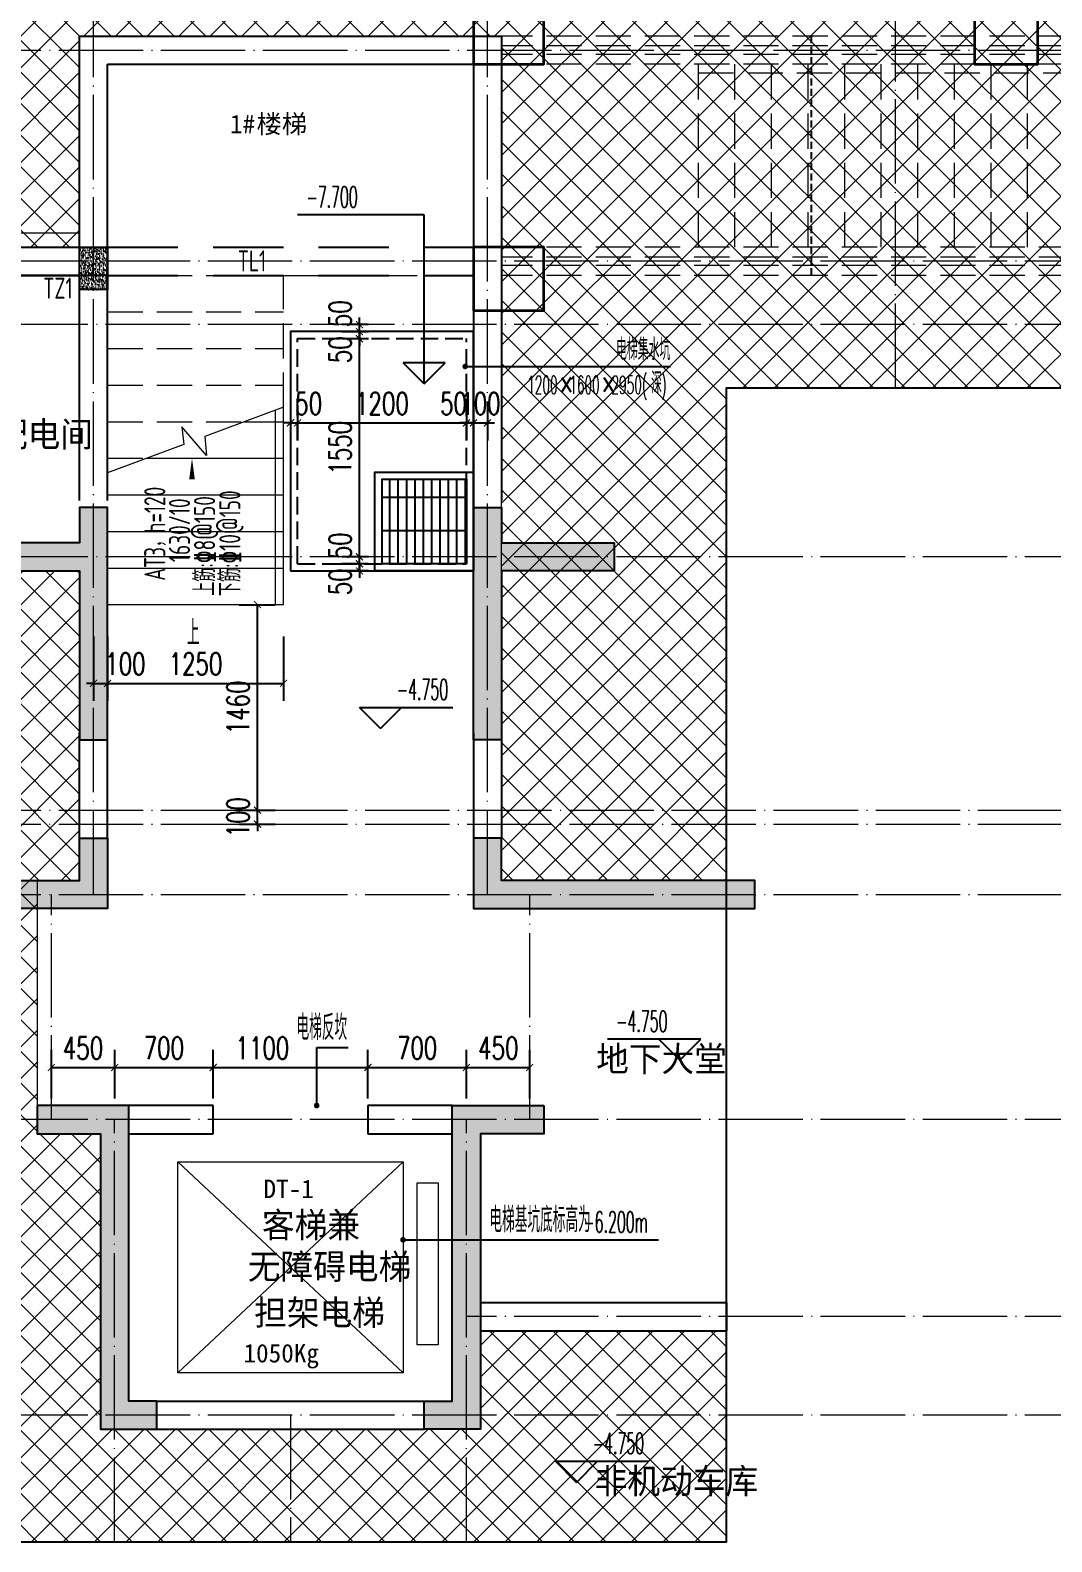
# Model space of a CAD drawing. Extents: x -668857 to 185752, y -270966 to 286822.
# Drawn here: x 19186 to 26447, y 210006 to 220748 of the extents above; entities that cross this region are included whole.
import ezdxf
from ezdxf.enums import TextEntityAlignment as Align

# ---------------------------------------------------------------- set-up
doc = ezdxf.new("R2010")
doc.units = 0
doc.header["$LTSCALE"] = 1000
for name, pattern in [('#P_--_20B1_001_t3$0$DASH', [0.35, 0.25, -0.1]), ('DASHED', [0.75, 0.5, -0.25]), ('DOTE', [2.42, 2, -0.2, 0.02, -0.2]), ('HIDDEN', [0.375, 0.25, -0.125])]:
    doc.linetypes.add(name, pattern=pattern)
doc.layers.get('0').update_dxf_attribs({"linetype": 'CONTINUOUS'})
doc.layers.get('DEFPOINTS').update_dxf_attribs({"linetype": 'CONTINUOUS'})
for name, color, linetype, lineweight in [('3.5方案汇报，与郭总、侯月琴确定户型_t8$0$STAIR', 2, 'CONTINUOUS', 18), ('DOTE', 19, 'DOTE', 9), ('STAIR', 2, 'CONTINUOUS', 18), ('填充', 251, 'CONTINUOUS', 5)]:
    doc.layers.add(name, color=color, linetype=linetype, lineweight=lineweight)
for name, color, linetype in [('DIM_ELEV', 3, 'CONTINUOUS'), ('DIM_LEAD', 3, 'CONTINUOUS'), ('DIM_SYMB', 3, 'CONTINUOUS'), ('G', 1, 'CONTINUOUS'), ('HS-A-墙-砼', 41, 'CONTINUOUS'), ('PUB_DIM', 3, 'CONTINUOUS'), ('PUB_TEXT', 2, 'CONTINUOUS'), ('S-Q墙实线', 6, 'CONTINUOUS'), ('S-Z柱实线', 6, 'CONTINUOUS'), ('S-梁', 4, 'DASHED'), ('TEXT', 2, 'CONTINUOUS'), ('WALL', 5, 'CONTINUOUS'), ('人防集水坑', 11, 'CONTINUOUS'), ('审核', 1, 'CONTINUOUS'), ('尺寸标注', 86, 'CONTINUOUS'), ('底图$0$PUB_HATCH', 252, 'CONTINUOUS'), ('排水', 155, 'CONTINUOUS')]:
    doc.layers.add(name, color=color, linetype=linetype)
doc.styles.add('_TCH_DIM', font='SIMPLEX.shx', dxfattribs={"width": 0.7, "bigfont": 'GBCBIG.shx'})
doc.styles.add('_TCH_DIM_T3', font='SIMPLEX', dxfattribs={"width": 0.705882, "bigfont": 'GBCBIG'})
doc.styles.add('TSSD_REIN', font='tssdeng.shx', dxfattribs={"width": 0.7, "height": 300, "bigfont": 'tssdchn.shx'})
doc.styles.add('黑体', font='simhei.ttf')
doc.dimstyles.new('_TCH_ARCH&&50', dxfattribs={"dimtxt": 157.5, "dimasz": 50, "dimexe": 125, "dimexo": 150, "dimgap": 58.75, "dimtad": 1, "dimdec": 0, "dimzin": 0, "dimdsep": 46, "dimtxsty": '_TCH_DIM_T3', "dimblk": 'ARCHTICK', "dimcen": 0.09, "dimclrt": 7, "dimazin": 0, "dimtfac": 1, "dimtdec": 0, "dimtix": 1, "dimtmove": 2, "dimatfit": 3, "dimldrblk": 'ARCHTICK', "dimfxl": 1, "dimtolj": 1, "dimtzin": 0, "dimarcsym": 0})

# ---------------------------------------------------------------- blocks, each defined once
blk = doc.blocks.new('FSFSFASFSFESFSEF')
at = {"layer": '人防集水坑', "ltscale": 0.8}
h = blk.add_hatch(dxfattribs=at)
h.set_pattern_fill('GRATE', color=256, scale=75, style=0)
h.set_pattern_definition([(270, (-806039.36, 23438904.08), (59.53125, -2e-14), []), (360, (-806039.36, 23438904.08), (9e-14, 238.125), [])])
h.paths.add_polyline_path([(286467, 761316), (287067, 761316), (287067, 760716), (286467, 760716)])
at = {"layer": '人防集水坑', "color": 41, "linetype": '#P_--_20B1_001_t3$0$DASH', "ltscale": 0.5}
for p, q in [((285867, 762316), (287067, 762316)), ((285867, 760716), (285867, 762316)), ((287067, 760716), (287067, 762316)), ((285867, 760716), (286167, 760716)), ((286167, 760716), (287067, 760716))]:
    blk.add_line(p, q, dxfattribs=at)
at = {"layer": '人防集水坑'}
for points in [[(287117, 760666), (286417, 760666), (286417, 761366), (287117, 761366)], [(287067, 760716), (286467, 760716), (286467, 761316), (287067, 761316)]]:
    blk.add_lwpolyline(points, close=True, dxfattribs=at)
at = {"layer": '排水'}
blk.add_lwpolyline([(285817, 760666), (287117, 760666), (287117, 762366), (285817, 762366)], close=True, dxfattribs=at)
blk = doc.blocks.new('DFBFBFBGF')
at = {"layer": 'STAIR', "color": 246, "linetype": '#P_--_20B1_001_t3$0$DASH'}
for p, q in [((293136, 754230), (287317, 754230)), ((293136, 754030), (293136, 754230)), ((293136, 754160), (287317, 754160)), ((293136, 754100), (287317, 754100)), ((293136, 754030), (287317, 754030)), ((293136, 754030), (288716, 754030)), ((288716, 752730), (288716, 754030)), ((288976, 752730), (288976, 754030)), ((289236, 752730), (289236, 754030)), ((289496, 752730), (289496, 754030)), ((289756, 752730), (289756, 754030)), ((290016, 752730), (290016, 754030)), ((290276, 752730), (290276, 754030)), ((290536, 752730), (290536, 754030)), ((290796, 752730), (290796, 754030)), ((291056, 752730), (291056, 754030)), ((291316, 752730), (291316, 754030)), ((291576, 752730), (291576, 754030)), ((291836, 752730), (291836, 754030)), ((292096, 752730), (292096, 754030)), ((292356, 752730), (292356, 754030)), ((292616, 752730), (292616, 754030)), ((292876, 752730), (292876, 754030)), ((293136, 752730), (293136, 754030)), ((288716, 753970), (293136, 753970)), ((293136, 752730), (287317, 752730)), ((293136, 752730), (288716, 752730)), ((293136, 752530), (293136, 752730)), ((293136, 752660), (287317, 752660)), ((293136, 752600), (287317, 752600)), ((293136, 752530), (287317, 752530))]:
    blk.add_line(p, q, dxfattribs=at)
blk.add_lwpolyline([(293136, 754230), (294636, 754230), (294636, 752530), (293136, 752530)], close=True, dxfattribs=at)
at = {"layer": '审核', "color": 58, "linetype": 'HIDDEN', "ltscale": 0.2}
blk.add_line((289519, 752530), (289519, 754230), dxfattribs=at)
blk = doc.blocks.new('_ArchTick')
at = {"color": 0, "linetype": 'ByBlock', "const_width": 0.15}
blk.add_lwpolyline([(-0.5, -0.5), (0.5, 0.5)], dxfattribs=at)
blk = doc.blocks.new('*D1176')
at = {"layer": 'DEFPOINTS', "color": 0, "transparency": 16777216}
for p in [(20522, 215206), (20801, 215206), (20522, 215106)]:
    blk.add_point(p, dxfattribs=at)
at = {"layer": '尺寸标注', "color": 0, "lineweight": -2, "transparency": 16777216}
for p, q in [((20672, 215206), (20926, 215206)), ((20801, 215206), (20801, 215256)), ((20801, 215106), (20801, 215206)), ((20672, 215106), (20926, 215106)), ((20801, 215106), (20801, 215056))]:
    blk.add_line(p, q, dxfattribs=at)
at = {"layer": '尺寸标注', "color": 0, "lineweight": -2, "transparency": 16777216, "xscale": 50, "yscale": 50, "zscale": 50}
for p, rotation in [((20801, 215206), 269.9997333905758), ((20801, 215106), 89.99973339057578)]:
    blk.add_blockref('_ArchTick', p, dxfattribs=dict(at, rotation=rotation))
at = {"layer": '尺寸标注', "color": 7, "transparency": 16777216, "insert": (20663, 215156), "char_height": 157.5, "attachment_point": 5, "rotation": 89.9997, "style": '_TCH_DIM_T3'}
blk.add_mtext('\\A1;100', dxfattribs=at)
blk = doc.blocks.new('*D1177')
at = {"layer": 'DEFPOINTS', "color": 0, "transparency": 16777216}
for p in [(20522, 216666), (20801, 216666), (20522, 215206)]:
    blk.add_point(p, dxfattribs=at)
at = {"layer": '尺寸标注', "color": 0, "lineweight": -2, "transparency": 16777216}
for p, q in [((20672, 216666), (20926, 216666)), ((20801, 215206), (20801, 216666)), ((20672, 215206), (20926, 215206))]:
    blk.add_line(p, q, dxfattribs=at)
at = {"layer": '尺寸标注', "color": 0, "lineweight": -2, "transparency": 16777216, "xscale": 50, "yscale": 50, "zscale": 50}
for p, rotation in [((20801, 216666), 89.99973339057588), ((20801, 215206), 269.999733390576)]:
    blk.add_blockref('_ArchTick', p, dxfattribs=dict(at, rotation=rotation))
at = {"layer": '尺寸标注', "color": 7, "transparency": 16777216, "insert": (20663, 215936), "char_height": 157.5, "attachment_point": 5, "rotation": 89.9997, "style": '_TCH_DIM_T3'}
blk.add_mtext('\\A1;1460', dxfattribs=at)
blk = doc.blocks.new('*D1178')
at = {"layer": 'DEFPOINTS', "color": 0, "transparency": 16777216}
for p in [(19736, 216591), (20986, 216591), (20986, 216107)]:
    blk.add_point(p, dxfattribs=at)
at = {"layer": '尺寸标注', "color": 0, "lineweight": -2, "transparency": 16777216}
for p, q in [((19736, 216441), (19736, 215982)), ((20986, 216441), (20986, 215982)), ((19736, 216107), (20986, 216107))]:
    blk.add_line(p, q, dxfattribs=at)
at = {"layer": '尺寸标注', "color": 0, "lineweight": -2, "transparency": 16777216, "xscale": 50, "yscale": 50, "zscale": 50, "rotation": 180}
blk.add_blockref('_ArchTick', (19736, 216107), dxfattribs=at)
at = {"layer": '尺寸标注', "color": 0, "lineweight": -2, "transparency": 16777216, "xscale": 50, "yscale": 50, "zscale": 50}
blk.add_blockref('_ArchTick', (20986, 216107), dxfattribs=at)
at = {"layer": '尺寸标注', "color": 7, "transparency": 16777216, "insert": (20361, 216245), "char_height": 157.5, "attachment_point": 5, "style": '_TCH_DIM_T3'}
blk.add_mtext('\\A1;1250', dxfattribs=at)
blk = doc.blocks.new('*D1179')
at = {"layer": 'DEFPOINTS', "color": 0, "transparency": 16777216}
for p in [(19636, 216591), (19736, 216591), (19736, 216107)]:
    blk.add_point(p, dxfattribs=at)
at = {"layer": '尺寸标注', "color": 0, "lineweight": -2, "transparency": 16777216}
for p, q in [((19636, 216441), (19636, 215982)), ((19736, 216441), (19736, 215982)), ((19636, 216107), (19586, 216107)), ((19636, 216107), (19736, 216107)), ((19736, 216107), (19786, 216107))]:
    blk.add_line(p, q, dxfattribs=at)
at = {"layer": '尺寸标注', "color": 0, "lineweight": -2, "transparency": 16777216, "xscale": 50, "yscale": 50, "zscale": 50}
blk.add_blockref('_ArchTick', (19636, 216107), dxfattribs=at)
at = {"layer": '尺寸标注', "color": 0, "lineweight": -2, "transparency": 16777216, "xscale": 50, "yscale": 50, "zscale": 50, "rotation": 180}
blk.add_blockref('_ArchTick', (19736, 216107), dxfattribs=at)
at = {"layer": '尺寸标注', "color": 7, "transparency": 16777216, "insert": (19862, 216245), "char_height": 157.5, "attachment_point": 5, "style": '_TCH_DIM_T3'}
blk.add_mtext('\\A1;100', dxfattribs=at)
blk = doc.blocks.new('*D1180')
at = {"layer": 'DEFPOINTS', "color": 0, "transparency": 16777216}
for p in [(19786, 213377), (19336, 213006), (19786, 213006)]:
    blk.add_point(p, dxfattribs=at)
at = {"layer": 'PUB_DIM', "color": 0, "lineweight": -2, "transparency": 16777216}
for p, q in [((19336, 213156), (19336, 213502)), ((19786, 213156), (19786, 213502)), ((19336, 213377), (19786, 213377))]:
    blk.add_line(p, q, dxfattribs=at)
at = {"layer": 'PUB_DIM', "color": 0, "lineweight": -2, "transparency": 16777216, "xscale": 50, "yscale": 50, "zscale": 50, "rotation": 180}
blk.add_blockref('_ArchTick', (19336, 213377), dxfattribs=at)
at = {"layer": 'PUB_DIM', "color": 0, "lineweight": -2, "transparency": 16777216, "xscale": 50, "yscale": 50, "zscale": 50}
blk.add_blockref('_ArchTick', (19786, 213377), dxfattribs=at)
at = {"layer": 'PUB_DIM', "color": 7, "transparency": 16777216, "insert": (19561, 213515), "char_height": 157.5, "attachment_point": 5, "style": '_TCH_DIM_T3'}
blk.add_mtext('\\A1;450', dxfattribs=at)
blk = doc.blocks.new('*D1181')
at = {"layer": 'DEFPOINTS', "color": 0, "transparency": 16777216}
for p in [(20486, 213377), (19786, 213006), (20486, 213006)]:
    blk.add_point(p, dxfattribs=at)
at = {"layer": 'PUB_DIM', "color": 0, "lineweight": -2, "transparency": 16777216}
for p, q in [((19786, 213156), (19786, 213502)), ((20486, 213156), (20486, 213502)), ((19786, 213377), (20486, 213377))]:
    blk.add_line(p, q, dxfattribs=at)
at = {"layer": 'PUB_DIM', "color": 0, "lineweight": -2, "transparency": 16777216, "xscale": 50, "yscale": 50, "zscale": 50, "rotation": 180}
blk.add_blockref('_ArchTick', (19786, 213377), dxfattribs=at)
at = {"layer": 'PUB_DIM', "color": 0, "lineweight": -2, "transparency": 16777216, "xscale": 50, "yscale": 50, "zscale": 50}
blk.add_blockref('_ArchTick', (20486, 213377), dxfattribs=at)
at = {"layer": 'PUB_DIM', "color": 7, "transparency": 16777216, "insert": (20136, 213515), "char_height": 157.5, "attachment_point": 5, "style": '_TCH_DIM_T3'}
blk.add_mtext('\\A1;700', dxfattribs=at)
blk = doc.blocks.new('*D1182')
at = {"layer": 'DEFPOINTS', "color": 0, "transparency": 16777216}
for p in [(21586, 213377), (20486, 213006), (21586, 213006)]:
    blk.add_point(p, dxfattribs=at)
at = {"layer": 'PUB_DIM', "color": 0, "lineweight": -2, "transparency": 16777216}
for p, q in [((20486, 213156), (20486, 213502)), ((21586, 213156), (21586, 213502)), ((20486, 213377), (21586, 213377))]:
    blk.add_line(p, q, dxfattribs=at)
at = {"layer": 'PUB_DIM', "color": 0, "lineweight": -2, "transparency": 16777216, "xscale": 50, "yscale": 50, "zscale": 50, "rotation": 180}
blk.add_blockref('_ArchTick', (20486, 213377), dxfattribs=at)
at = {"layer": 'PUB_DIM', "color": 0, "lineweight": -2, "transparency": 16777216, "xscale": 50, "yscale": 50, "zscale": 50}
blk.add_blockref('_ArchTick', (21586, 213377), dxfattribs=at)
at = {"layer": 'PUB_DIM', "color": 7, "transparency": 16777216, "insert": (20836, 213515), "char_height": 157.5, "attachment_point": 5, "style": '_TCH_DIM_T3'}
blk.add_mtext('\\A1;1100', dxfattribs=at)
blk = doc.blocks.new('*D1183')
at = {"layer": 'DEFPOINTS', "color": 0, "transparency": 16777216}
for p in [(22286, 213377), (21586, 213006), (22286, 213006)]:
    blk.add_point(p, dxfattribs=at)
at = {"layer": 'PUB_DIM', "color": 0, "lineweight": -2, "transparency": 16777216}
for p, q in [((21586, 213156), (21586, 213502)), ((22286, 213156), (22286, 213502)), ((21586, 213377), (22286, 213377))]:
    blk.add_line(p, q, dxfattribs=at)
at = {"layer": 'PUB_DIM', "color": 0, "lineweight": -2, "transparency": 16777216, "xscale": 50, "yscale": 50, "zscale": 50, "rotation": 180}
blk.add_blockref('_ArchTick', (21586, 213377), dxfattribs=at)
at = {"layer": 'PUB_DIM', "color": 0, "lineweight": -2, "transparency": 16777216, "xscale": 50, "yscale": 50, "zscale": 50}
blk.add_blockref('_ArchTick', (22286, 213377), dxfattribs=at)
at = {"layer": 'PUB_DIM', "color": 7, "transparency": 16777216, "insert": (21936, 213515), "char_height": 157.5, "attachment_point": 5, "style": '_TCH_DIM_T3'}
blk.add_mtext('\\A1;700', dxfattribs=at)
blk = doc.blocks.new('*D1184')
at = {"layer": 'DEFPOINTS', "color": 0, "transparency": 16777216}
for p in [(22736, 213377), (22286, 213006), (22736, 213006)]:
    blk.add_point(p, dxfattribs=at)
at = {"layer": 'PUB_DIM', "color": 0, "lineweight": -2, "transparency": 16777216}
for p, q in [((22286, 213156), (22286, 213502)), ((22736, 213156), (22736, 213502)), ((22286, 213377), (22736, 213377))]:
    blk.add_line(p, q, dxfattribs=at)
at = {"layer": 'PUB_DIM', "color": 0, "lineweight": -2, "transparency": 16777216, "xscale": 50, "yscale": 50, "zscale": 50, "rotation": 180}
blk.add_blockref('_ArchTick', (22286, 213377), dxfattribs=at)
at = {"layer": 'PUB_DIM', "color": 0, "lineweight": -2, "transparency": 16777216, "xscale": 50, "yscale": 50, "zscale": 50}
blk.add_blockref('_ArchTick', (22736, 213377), dxfattribs=at)
at = {"layer": 'PUB_DIM', "color": 7, "transparency": 16777216, "insert": (22513, 213515), "char_height": 157.5, "attachment_point": 5, "style": '_TCH_DIM_T3'}
blk.add_mtext('\\A1;450', dxfattribs=at)
blk = doc.blocks.new('*D1185')
at = {"layer": 'DEFPOINTS', "color": 0, "transparency": 16777216}
for p in [(21036, 218232), (21086, 218232), (21086, 217958)]:
    blk.add_point(p, dxfattribs=at)
at = {"layer": 'PUB_DIM', "color": 0, "lineweight": -2, "transparency": 16777216}
for p, q in [((21036, 218082), (21036, 217833)), ((21086, 218082), (21086, 217833)), ((21036, 217958), (20986, 217958)), ((21036, 217958), (21086, 217958)), ((21086, 217958), (21136, 217958))]:
    blk.add_line(p, q, dxfattribs=at)
at = {"layer": 'PUB_DIM', "color": 0, "lineweight": -2, "transparency": 16777216, "xscale": 50, "yscale": 50, "zscale": 50}
blk.add_blockref('_ArchTick', (21036, 217958), dxfattribs=at)
at = {"layer": 'PUB_DIM', "color": 0, "lineweight": -2, "transparency": 16777216, "xscale": 50, "yscale": 50, "zscale": 50, "rotation": 180}
blk.add_blockref('_ArchTick', (21086, 217958), dxfattribs=at)
at = {"layer": 'PUB_DIM', "color": 7, "transparency": 16777216, "insert": (21165, 218095), "char_height": 157.5, "attachment_point": 5, "style": '_TCH_DIM_T3'}
blk.add_mtext('\\A1;50', dxfattribs=at)
blk = doc.blocks.new('*D1186')
at = {"layer": 'DEFPOINTS', "color": 0, "transparency": 16777216}
for p in [(21086, 218232), (22286, 218232), (22286, 217958)]:
    blk.add_point(p, dxfattribs=at)
at = {"layer": 'PUB_DIM', "color": 0, "lineweight": -2, "transparency": 16777216}
for p, q in [((21086, 218082), (21086, 217833)), ((22286, 218082), (22286, 217833)), ((21086, 217958), (22286, 217958))]:
    blk.add_line(p, q, dxfattribs=at)
at = {"layer": 'PUB_DIM', "color": 0, "lineweight": -2, "transparency": 16777216, "xscale": 50, "yscale": 50, "zscale": 50, "rotation": 180}
blk.add_blockref('_ArchTick', (21086, 217958), dxfattribs=at)
at = {"layer": 'PUB_DIM', "color": 0, "lineweight": -2, "transparency": 16777216, "xscale": 50, "yscale": 50, "zscale": 50}
blk.add_blockref('_ArchTick', (22286, 217958), dxfattribs=at)
at = {"layer": 'PUB_DIM', "color": 7, "transparency": 16777216, "insert": (21686, 218095), "char_height": 157.5, "attachment_point": 5, "style": '_TCH_DIM_T3'}
blk.add_mtext('\\A1;1200', dxfattribs=at)
blk = doc.blocks.new('*D1187')
at = {"layer": 'DEFPOINTS', "color": 0, "transparency": 16777216}
for p in [(22286, 218232), (22336, 218232), (22336, 217958)]:
    blk.add_point(p, dxfattribs=at)
at = {"layer": 'PUB_DIM', "color": 0, "lineweight": -2, "transparency": 16777216}
for p, q in [((22286, 218082), (22286, 217833)), ((22336, 218082), (22336, 217833)), ((22286, 217958), (22236, 217958)), ((22286, 217958), (22336, 217958)), ((22336, 217958), (22386, 217958))]:
    blk.add_line(p, q, dxfattribs=at)
at = {"layer": 'PUB_DIM', "color": 0, "lineweight": -2, "transparency": 16777216, "xscale": 50, "yscale": 50, "zscale": 50}
blk.add_blockref('_ArchTick', (22286, 217958), dxfattribs=at)
at = {"layer": 'PUB_DIM', "color": 0, "lineweight": -2, "transparency": 16777216, "xscale": 50, "yscale": 50, "zscale": 50, "rotation": 180}
blk.add_blockref('_ArchTick', (22336, 217958), dxfattribs=at)
at = {"layer": 'PUB_DIM', "color": 7, "transparency": 16777216, "insert": (22194, 218095), "char_height": 157.5, "attachment_point": 5, "style": '_TCH_DIM_T3'}
blk.add_mtext('\\A1;50', dxfattribs=at)
blk = doc.blocks.new('*D1188')
at = {"layer": 'DEFPOINTS', "color": 0, "transparency": 16777216}
for p in [(22336, 218232), (22436, 218232), (22436, 217958)]:
    blk.add_point(p, dxfattribs=at)
at = {"layer": 'PUB_DIM', "color": 0, "lineweight": -2, "transparency": 16777216}
for p, q in [((22336, 218082), (22336, 217833)), ((22436, 218082), (22436, 217833)), ((22336, 217958), (22286, 217958)), ((22336, 217958), (22436, 217958)), ((22436, 217958), (22486, 217958))]:
    blk.add_line(p, q, dxfattribs=at)
at = {"layer": 'PUB_DIM', "color": 0, "lineweight": -2, "transparency": 16777216, "xscale": 50, "yscale": 50, "zscale": 50}
blk.add_blockref('_ArchTick', (22336, 217958), dxfattribs=at)
at = {"layer": 'PUB_DIM', "color": 0, "lineweight": -2, "transparency": 16777216, "xscale": 50, "yscale": 50, "zscale": 50, "rotation": 180}
blk.add_blockref('_ArchTick', (22436, 217958), dxfattribs=at)
at = {"layer": 'PUB_DIM', "color": 7, "transparency": 16777216, "insert": (22386, 218095), "char_height": 157.5, "attachment_point": 5, "style": '_TCH_DIM_T3'}
blk.add_mtext('\\A1;100', dxfattribs=at)
blk = doc.blocks.new('*D1189')
at = {"layer": 'DEFPOINTS', "color": 0, "transparency": 16777216}
for p in [(21526, 218656), (21740, 218656), (21740, 218606)]:
    blk.add_point(p, dxfattribs=at)
at = {"layer": 'PUB_DIM', "color": 0, "lineweight": -2, "transparency": 16777216}
for p, q in [((21590, 218656), (21401, 218656)), ((21590, 218606), (21401, 218606)), ((21526, 218656), (21526, 218706)), ((21526, 218606), (21526, 218656)), ((21526, 218606), (21526, 218556))]:
    blk.add_line(p, q, dxfattribs=at)
at = {"layer": 'PUB_DIM', "color": 0, "lineweight": -2, "transparency": 16777216, "xscale": 50, "yscale": 50, "zscale": 50}
for p, rotation in [((21526, 218656), 270), ((21526, 218606), 90)]:
    blk.add_blockref('_ArchTick', p, dxfattribs=dict(at, rotation=rotation))
at = {"layer": 'PUB_DIM', "color": 7, "transparency": 16777216, "insert": (21389, 218734), "char_height": 157.5, "attachment_point": 5, "rotation": 90, "style": '_TCH_DIM_T3'}
blk.add_mtext('\\A1;50', dxfattribs=at)
blk = doc.blocks.new('*D1190')
at = {"layer": 'DEFPOINTS', "color": 0, "transparency": 16777216}
for p in [(21526, 218606), (21740, 218606), (21740, 218556)]:
    blk.add_point(p, dxfattribs=at)
at = {"layer": 'PUB_DIM', "color": 0, "lineweight": -2, "transparency": 16777216}
for p, q in [((21590, 218606), (21401, 218606)), ((21526, 218606), (21526, 218656)), ((21526, 218556), (21526, 218606)), ((21590, 218556), (21401, 218556)), ((21526, 218556), (21526, 218506))]:
    blk.add_line(p, q, dxfattribs=at)
at = {"layer": 'PUB_DIM', "color": 0, "lineweight": -2, "transparency": 16777216, "xscale": 50, "yscale": 50, "zscale": 50}
for p, rotation in [((21526, 218606), 270), ((21526, 218556), 90)]:
    blk.add_blockref('_ArchTick', p, dxfattribs=dict(at, rotation=rotation))
at = {"layer": 'PUB_DIM', "color": 7, "transparency": 16777216, "insert": (21389, 218478), "char_height": 157.5, "attachment_point": 5, "rotation": 90, "style": '_TCH_DIM_T3'}
blk.add_mtext('\\A1;50', dxfattribs=at)
blk = doc.blocks.new('*D1191')
at = {"layer": 'DEFPOINTS', "color": 0, "transparency": 16777216}
for p in [(21526, 218556), (21740, 218556), (21740, 217006)]:
    blk.add_point(p, dxfattribs=at)
at = {"layer": 'PUB_DIM', "color": 0, "lineweight": -2, "transparency": 16777216}
for p, q in [((21590, 218556), (21401, 218556)), ((21526, 217006), (21526, 218556)), ((21590, 217006), (21401, 217006))]:
    blk.add_line(p, q, dxfattribs=at)
at = {"layer": 'PUB_DIM', "color": 0, "lineweight": -2, "transparency": 16777216, "xscale": 50, "yscale": 50, "zscale": 50}
for p, rotation in [((21526, 218556), 90), ((21526, 217006), 270)]:
    blk.add_blockref('_ArchTick', p, dxfattribs=dict(at, rotation=rotation))
at = {"layer": 'PUB_DIM', "color": 7, "transparency": 16777216, "insert": (21389, 217781), "char_height": 157.5, "attachment_point": 5, "rotation": 90, "style": '_TCH_DIM_T3'}
blk.add_mtext('\\A1;1550', dxfattribs=at)
blk = doc.blocks.new('*D1192')
at = {"layer": 'DEFPOINTS', "color": 0, "transparency": 16777216}
for p in [(21526, 217006), (21740, 217006), (21740, 216956)]:
    blk.add_point(p, dxfattribs=at)
at = {"layer": 'PUB_DIM', "color": 0, "lineweight": -2, "transparency": 16777216}
for p, q in [((21590, 217006), (21401, 217006)), ((21526, 217006), (21526, 217056)), ((21526, 216956), (21526, 217006)), ((21590, 216956), (21401, 216956)), ((21526, 216956), (21526, 216906))]:
    blk.add_line(p, q, dxfattribs=at)
at = {"layer": 'PUB_DIM', "color": 0, "lineweight": -2, "transparency": 16777216, "xscale": 50, "yscale": 50, "zscale": 50}
for p, rotation in [((21526, 217006), 270), ((21526, 216956), 90)]:
    blk.add_blockref('_ArchTick', p, dxfattribs=dict(at, rotation=rotation))
at = {"layer": 'PUB_DIM', "color": 7, "transparency": 16777216, "insert": (21389, 217084), "char_height": 157.5, "attachment_point": 5, "rotation": 90, "style": '_TCH_DIM_T3'}
blk.add_mtext('\\A1;50', dxfattribs=at)
blk = doc.blocks.new('*D1193')
at = {"layer": 'DEFPOINTS', "color": 0, "transparency": 16777216}
for p in [(21526, 216956), (21740, 216956), (21740, 216906)]:
    blk.add_point(p, dxfattribs=at)
at = {"layer": 'PUB_DIM', "color": 0, "lineweight": -2, "transparency": 16777216}
for p, q in [((21526, 216956), (21526, 217006)), ((21590, 216956), (21401, 216956)), ((21590, 216906), (21401, 216906)), ((21526, 216906), (21526, 216956)), ((21526, 216906), (21526, 216856))]:
    blk.add_line(p, q, dxfattribs=at)
at = {"layer": 'PUB_DIM', "color": 0, "lineweight": -2, "transparency": 16777216, "xscale": 50, "yscale": 50, "zscale": 50}
for p, rotation in [((21526, 216956), 270), ((21526, 216906), 90)]:
    blk.add_blockref('_ArchTick', p, dxfattribs=dict(at, rotation=rotation))
at = {"layer": 'PUB_DIM', "color": 7, "transparency": 16777216, "insert": (21389, 216829), "char_height": 157.5, "attachment_point": 5, "rotation": 90, "style": '_TCH_DIM_T3'}
blk.add_mtext('\\A1;50', dxfattribs=at)

msp = doc.modelspace()

# ---------------------------------------------------------------- hatches: boundary and pattern name
at = {"layer": 'G'}
h = msp.add_hatch(dxfattribs=at)
h.set_pattern_fill('AR-CONC', color=256, scale=5, angle=-360, style=0)
h.set_pattern_definition([(230, (7466032.98, 652863.754), (-35.86300913, 3.13760675), [3.75, -41.25]), (175, (7466032.98, 652863.754), (6.93756668, -37.60960669), [3, -33]), (280.4514, (7466029.993, 652864.015), (-28.92546909, -34.4719771), [3.1870095, -35.0571056]), (226.1842, (7466032.98, 652853.754), (-53.36205243, 8.27595072), [5.625, -61.875]), (276.6356, (7466028.534, 652854.444), (-46.73313528, -48.70589355), [4.7805144, -52.58565]), (171.1842, (7466032.98, 652853.754), (-46.73309726, -48.70593005), [4.5, -49.5]), (201, (7466027.98, 652856.254), (-29.84535261, 20.13094453), [3.75, -41.25]), (146, (7466027.98, 652856.254), (-12.1657666, -36.25750225), [3, -33]), (251.4514, (7466025.494, 652857.93), (-42.01113143, -16.12652484), [3.1870095, -35.0571056]), (217.5, (7466032.981, 652863.754), (-0.607992766, -16.644692692), [0, -32.6, 0, -33.5, 0, -33.125]), (187.5, (7466032.981, 652863.754), (-13.15347687, -19.720585594), [0, -19.1, 0, -31.85, 0, -12.625]), (147.5, (7466044.131, 652863.754), (-26.691121809, 1.127743587), [0, -12.5, 0, -39, 0, -51.75]), (137.5, (7466049.13, 652863.754), (-29.15930847, -5.00524912), [0, -16.25, 0, -25.9, 0, -36.75])])
h.paths.add_polyline_path([(19735.79, 218906.34), (19535.79, 218906.34), (19535.79, 219206.34), (19735.79, 219206.34)])
at = {"layer": '填充'}
h = msp.add_hatch(dxfattribs=at)
h.set_pattern_fill('ANSI37', color=196, scale=100, style=0)
h.set_pattern_definition([(45, (-76536.83, 109335.62), (-112.2532, 112.2532), []), (135, (-76536.83, 109335.62), (-112.2532, -112.2532), [])])
h.paths.add_polyline_path([(19535.79, 216906.34), (17935.98, 216906.34), (17935.98, 210006.35), (24135.98, 210006.35), (24135.98, 211506.35), (22385.79, 211506.35), (22385.79, 210806.35), (19685.79, 210806.35), (19685.79, 212906.35), (19235.79, 212906.35), (19235.79, 214706.61), (19535.79, 214706.62)])
h.paths.add_polyline_path([(17935.98, 219206.35), (19535.79, 219206.35), (19535.79, 220706.34), (22535.8, 220706.34), (22535.79, 214706.59), (24135.98, 214706.6), (24135.98, 218206.35), (30485.99, 218206.35), (30485.99, 223506.35), (17935.98, 223506.35)])
at = {"layer": '底图$0$PUB_HATCH'}
for points in [[(19535.79, 215706.35), (19735.79, 215706.35), (19735.79, 217356.35), (19535.79, 217356.35), (19535.79, 217106.35), (18735.9, 217106.35), (18735.9, 216906.35), (19535.79, 216906.35)], [(22535.79, 215706.35), (22335.79, 215706.35), (22335.79, 217356.35), (22535.79, 217356.35), (22535.79, 217106.35), (23335.79, 217106.35), (23335.79, 216906.35), (22535.79, 216906.35)], [(19735.79, 215006.35), (19735.79, 214506.35), (17735.79, 214506.35), (17735.79, 214706.35), (19535.79, 214706.35), (19535.79, 215006.35)], [(22335.79, 215006.35), (22335.79, 214506.35), (24335.79, 214506.35), (24335.79, 214706.35), (22535.79, 214706.35), (22535.79, 215006.35)], [(19235.79, 213106.35), (19235.79, 212906.35), (19685.79, 212906.35), (19685.79, 210806.35), (20085.79, 210806.35), (20085.79, 211006.35), (19885.79, 211006.35), (19885.79, 213106.35)], [(22835.79, 213106.35), (22835.79, 212906.35), (22385.79, 212906.35), (22385.79, 210806.35), (21985.79, 210806.35), (21985.79, 211006.35), (22185.79, 211006.35), (22185.79, 213106.35)]]:
    msp.add_hatch(color=256, dxfattribs=at).paths.add_polyline_path(points)

# ---------------------------------------------------------------- linework, layer by layer
at = {"layer": '3.5方案汇报，与郭总、侯月琴确定户型_t8$0$STAIR'}
for p, q in [((21835.79, 212706.35), (20235.79, 211206.35)), ((20235.79, 212706.35), (21835.79, 211206.35))]:
    msp.add_line(p, q, dxfattribs=at)
for points in [[(20235.79, 211206.35), (20235.79, 212706.35), (21835.79, 212706.35), (21835.79, 211206.35)], [(21935.79, 211406.35), (21935.79, 212556.35), (22085.79, 212556.35), (22085.79, 211406.35)]]:
    msp.add_lwpolyline(points, close=True, dxfattribs=at)
at = {"layer": 'DIM_ELEV'}
for p, q in [((21986.34, 219436.83), (21086.04, 219436.83)), ((21986.34, 218235.32), (21986.34, 219436.83)), ((21986.34, 218235.32), (21836.34, 218385.32)), ((22136.34, 218385.32), (21836.34, 218385.32)), ((21986.34, 218235.32), (22136.34, 218385.32)), ((23952.85, 213578.21), (23287.93, 213578.21)), ((23802.85, 213428.21), (23652.85, 213578.21)), ((23802.85, 213428.21), (23952.85, 213578.21)), ((23068.65, 210428.21), (22918.65, 210578.21)), ((22918.65, 210578.21), (23583.57, 210578.21)), ((23068.65, 210428.21), (23218.65, 210578.21))]:
    msp.add_line(p, q, dxfattribs=at)
at = {"layer": 'DIM_ELEV', "color": 6}
for p, q in [((21675.94, 215786.35), (21525.94, 215936.35)), ((21525.94, 215936.35), (22190.86, 215936.35)), ((21675.94, 215786.35), (21825.94, 215936.35))]:
    msp.add_line(p, q, dxfattribs=at)
at = {"layer": 'DIM_LEAD'}
for p, q in [((22278.03, 218359.15), (22965.61, 218359.15)), ((22965.61, 218359.15), (23736.73, 218359.15)), ((21221.95, 213106.42), (21221.95, 213519.02)), ((21221.95, 213519.02), (21444.85, 213519.02)), ((21835.79, 212152.31), (22137.87, 212152.31)), ((22137.87, 212152.31), (23652.16, 212152.31))]:
    msp.add_line(p, q, dxfattribs=at)
at = {"layer": 'DIM_LEAD', "const_width": 20}
for points in [[(22268.03, 218359.15, 1), (22288.03, 218359.15, 1)], [(21221.95, 213096.42, 1), (21221.95, 213116.42, 1)], [(21825.79, 212152.31, 1), (21845.79, 212152.31, 1)]]:
    msp.add_lwpolyline(points, format="xyb", close=True, dxfattribs=at)
at = {"layer": 'DIM_SYMB'}
msp.add_lwpolyline([(17935.98, 223506.35), (17935.98, 218206.35), (17935.98, 218206.35), (17935.98, 210006.35), (24135.98, 210006.35), (24135.98, 218206.35), (30485.99, 218206.35), (30485.99, 223506.35)], close=True, dxfattribs=at)
msp.add_lwpolyline([(20335.78, 216601.46, 0, 0, 0), (20335.79, 217706.35, 0, 40, 0), (20335.79, 217556.35, 0, 0, 0)], format="xyseb", dxfattribs=at)
at = {"layer": 'DOTE', "linetype": 'DOTE', "ltscale": 0.3}
for p, q in [((19635.98, 214606.62), (19635.98, 223506.35)), ((22435.98, 214606.62), (22435.98, 223506.35)), ((25335.98, 218206.35), (25335.98, 223506.35)), ((17935.98, 220606.34), (30485.99, 220606.34)), ((30485.99, 219106.35), (17935.98, 219106.35)), ((30485.99, 218656.35), (17935.98, 218656.35)), ((30485.99, 217006.35), (17935.98, 217006.35)), ((17935.98, 215206.35), (30485.99, 215206.35)), ((17935.98, 215106.35), (30485.99, 215106.35)), ((17935.98, 214606.62), (30485.99, 214606.62)), ((19335.98, 213006.35), (19335.98, 214606.35)), ((22735.98, 213006.35), (22735.98, 214606.35)), ((30485.99, 213006.35), (17935.98, 213006.35)), ((19785.98, 210006.35), (19785.98, 213006.35)), ((22285.98, 210006.35), (22285.98, 213006.35)), ((30485.99, 211606.35), (22285.21, 211606.35)), ((30485.99, 210906.35), (17935.98, 210906.35)), ((21035.98, 210906.35), (21035.98, 210006.35))]:
    msp.add_line(p, q, dxfattribs=at)
at = {"layer": 'G'}
msp.add_lwpolyline([(19735.79, 218906.34), (19535.79, 218906.34), (19535.79, 219206.34), (19735.79, 219206.34)], close=True, dxfattribs=at)
at = {"layer": 'HS-A-墙-砼'}
msp.add_line((19735.79, 219006.35), (17935.98, 219006.35), dxfattribs=at)
at = {"layer": 'S-Q墙实线', "color": 6}
for points in [[(19535.79, 215706.35), (19735.79, 215706.35), (19735.79, 217356.35), (19535.79, 217356.35), (19535.79, 217106.35), (18735.9, 217106.35), (18735.9, 216906.35), (19535.79, 216906.35)], [(22535.79, 215706.35), (22335.79, 215706.35), (22335.79, 217356.35), (22535.79, 217356.35), (22535.79, 217106.35), (23335.79, 217106.35), (23335.79, 216906.35), (22535.79, 216906.35)], [(19735.79, 215006.35), (19735.79, 214506.35), (17735.79, 214506.35), (17735.79, 214706.35), (19535.79, 214706.35), (19535.79, 215006.35)], [(22335.79, 215006.35), (22335.79, 214506.35), (24335.79, 214506.35), (24335.79, 214706.35), (22535.79, 214706.35), (22535.79, 215006.35)], [(19235.79, 213106.35), (19235.79, 212906.35), (19685.79, 212906.35), (19685.79, 210806.35), (20085.79, 210806.35), (20085.79, 211006.35), (19885.79, 211006.35), (19885.79, 213106.35)], [(22835.79, 213106.35), (22835.79, 212906.35), (22385.79, 212906.35), (22385.79, 210806.35), (21985.79, 210806.35), (21985.79, 211006.35), (22185.79, 211006.35), (22185.79, 213106.35)]]:
    msp.add_lwpolyline(points, close=True, dxfattribs=at)
at = {"layer": 'S-Z柱实线', "color": 2, "lineweight": 35}
for points in [[(26348.41, 221006.35), (25898.41, 221006.35), (25898.41, 220506.35), (26348.41, 220506.35)], [(22335.79, 220956.35), (22335.79, 220506.35), (22835.79, 220506.35), (22835.79, 220956.35)], [(22335.79, 219206.35), (22335.79, 218756.35), (22835.79, 218756.35), (22835.79, 219206.35)]]:
    msp.add_lwpolyline(points, close=True, dxfattribs=at)
at = {"layer": 'S-梁'}
for p, q in [((19735.79, 219206.35), (22335.79, 219206.34)), ((19735.79, 219006.35), (22335.79, 219006.34))]:
    msp.add_line(p, q, dxfattribs=at)
at = {"layer": 'STAIR', "color": 246, "linetype": '#P_--_20B1_001_t3$0$DASH'}
for p, q in [((19735.78, 217406.35), (19735.79, 219006.35)), ((19735.79, 219006.35), (20985.79, 219006.34)), ((20985.78, 216666.34), (20985.79, 219006.34)), ((20985.79, 219006.34), (22335.79, 219006.34)), ((19735.79, 218746.35), (20985.79, 218746.34)), ((19735.79, 218486.35), (20985.79, 218486.34)), ((19735.79, 218226.35), (20985.79, 218226.34)), ((19735.79, 217966.35), (20985.79, 217966.34)), ((19735.79, 217706.35), (20985.79, 217706.34)), ((19735.78, 217446.35), (20985.78, 217446.34)), ((19735.78, 217186.35), (20985.78, 217186.34)), ((19735.78, 216926.35), (20985.78, 216926.34)), ((19735.78, 216666.35), (20985.78, 216666.34))]:
    msp.add_line(p, q, dxfattribs=at)
at = {"layer": 'STAIR'}
for p, q in [((20985.79, 218070.34), (20426.23, 217860.85)), ((20985.78, 216666.34), (20985.79, 218070.34)), ((20708.01, 217966.35), (20985.79, 217966.34)), ((20439.23, 217726.48), (20264.46, 217930.93)), ((20264.46, 217930.93), (20276.65, 217804.85)), ((20426.23, 217860.85), (20439.23, 217726.48)), ((20276.65, 217804.85), (19735.79, 217602.35)), ((20013.56, 217706.35), (20985.79, 217706.34)), ((19735.78, 217406.35), (19735.79, 217602.35)), ((19735.78, 217446.35), (20985.78, 217446.34)), ((19735.78, 217186.35), (20985.78, 217186.34)), ((19735.78, 216926.35), (20985.78, 216926.34)), ((19735.78, 216666.35), (20985.78, 216666.34))]:
    msp.add_line(p, q, dxfattribs=at)
msp.add_lwpolyline([(20925.79, 218047.88), (20925.78, 216666.35)], dxfattribs=at)
at = {"layer": 'WALL'}
for p, q in [((19535.79, 220706.34), (22535.79, 220706.34)), ((19535.79, 219206.35), (19535.79, 220706.34)), ((22535.79, 220706.34), (22535.79, 217406.35)), ((19735.79, 220506.34), (22335.79, 220506.34)), ((19735.79, 219106.35), (19735.79, 220506.34)), ((22335.79, 220506.34), (22335.79, 217406.35)), ((17935.98, 219206.35), (19535.79, 219206.35)), ((19735.79, 217406.35), (19735.79, 219106.35)), ((17935.98, 219006.35), (19535.79, 219006.35)), ((19535.79, 217406.35), (19535.79, 219006.35)), ((19535.79, 215106.34), (19535.79, 215756.35)), ((19735.79, 215006.35), (19735.79, 215756.35)), ((22335.79, 215756.35), (22335.79, 215006.35)), ((22535.79, 215756.35), (22535.79, 215106.35)), ((19535.79, 215006.62), (19535.79, 215106.34)), ((22535.79, 215106.35), (22535.79, 215006.62)), ((20485.79, 213106.35), (19885.79, 213106.35)), ((20485.79, 212906.35), (20485.79, 213106.35)), ((22185.79, 213106.35), (21585.79, 213106.35)), ((21585.79, 213106.35), (21585.79, 212906.35)), ((19885.79, 212906.35), (20485.79, 212906.35)), ((21585.79, 212906.35), (22185.79, 212906.35)), ((22385.79, 211706.35), (24135.02, 211706.35)), ((24135.02, 211706.35), (24135.02, 211506.35)), ((22385.79, 211506.35), (24135.02, 211506.35)), ((20085.79, 211006.35), (21985.79, 211006.35)), ((20085.79, 210806.35), (21985.79, 210806.35))]:
    msp.add_line(p, q, dxfattribs=at)
at = {"layer": '填充', "color": 196}
msp.add_lwpolyline([(19535.79, 220706.34), (19535.78, 219306.35), (17935.98, 219306.35), (17935.98, 216906.35), (19535.79, 216906.34), (19535.79, 214706.62), (19235.79, 214706.61), (19235.79, 212906.35), (19685.79, 212906.35), (19685.79, 210806.35), (22385.79, 210806.35), (22385.79, 211506.35), (24135.98, 211506.35), (24135.98, 214706.61), (22535.79, 214706.59), (22535.8, 220706.34)], close=True, dxfattribs=at)

# ---------------------------------------------------------------- block references
for name, p in [('DFBFBFBGF', (-264780.79, -533523.55)), ('FSFSFASFSFESFSEF', (-264780.79, -543759.19))]:
    msp.add_blockref(name, p)

# ---------------------------------------------------------------- texts
at = {"layer": 'PUB_TEXT', "color": 246, "style": '黑体'}
for s, p in [('1#', (20605.84, 220016.41)), ('楼梯', (20794.87, 220016.41)), ('DT-1', (20844.22, 212448.6)), ('1050Kg', (20701.67, 211280.93))]:
    msp.add_text(s, height=131.435, dxfattribs=at).set_placement(p)
at = {"layer": 'PUB_TEXT', "style": '_TCH_DIM'}
for s, height, width, p in [('-7.700', 148.75, 0.494118, (21148.04, 219489.33)), ('电梯集水坑', 153.191, 0.7, (23349.92, 218404.15)), ('1200', 127.5, 0.494118, (22718.26, 218164.15)), ('×', 153.19, 0.7, (22946.26, 218164.15)), ('1600', 127.5, 0.494118, (23017.75, 218164.15)), ('×', 153.19, 0.7, (23245.75, 218164.15)), ('2950(', 127.5, 0.494118, (23317.24, 218164.15)), ('深', 153.19, 0.7, (23599.24, 218164.15)), (')', 127.5, 0.494118, (23670.73, 218164.15)), ('上', 178.72, 0.7, (20299.29, 216376.41)), ('电梯反坎', 178.723, 0.7, (21078.28, 213571.52)), ('-4.750', 148.75, 0.494118, (23349.93, 213630.71)), ('电梯基坑底标高为', 178.723, 0.7, (22449.42, 212204.81)), ('-6.200m', 148.75, 0.494118, (23116.66, 212204.81)), ('-4.750', 148.75, 0.494118, (23183.57, 210630.71))]:
    msp.add_text(s, height=height, dxfattribs=dict(at, width=width)).set_placement(p)
at = {"layer": 'PUB_TEXT', "color": 7}
for s, p in [('单体配电间', (18469.9, 217787.3)), ('地下大堂', (23208.27, 213348.56)), ('客梯兼', (20833.12, 212168.43)), ('无障碍电梯', (20732.35, 211872.66)), ('担架电梯', (20777.64, 211545.93)), ('非机动车库', (23197.8, 210348.56))]:
    msp.add_text(s, height=178.723, dxfattribs=at).set_placement(p)
at = {"layer": 'PUB_TEXT', "color": 6, "style": '_TCH_DIM', "width": 0.494118}
msp.add_text('-4.750', height=148.75, dxfattribs=at).set_placement((21790.86, 215988.85))
at = {"layer": 'TEXT', "color": 230, "style": 'TSSD_REIN', "width": 0.7}
for s, p in [('TL1', (20661.44, 219034.04)), ('TZ1', (19278.73, 218840.32))]:
    msp.add_text(s, height=150, dxfattribs=at).set_placement(p)
for s, p in [('AT3，h=120', (20146.16, 217170.23)), ('1630/10', (20321.84, 217194.96))]:
    msp.add_text(s, height=150, rotation=90, dxfattribs=at).set_placement(p, align=Align.CENTER)
for s, p in [('上筋:%%1328@150', (20500.3, 216729.28, 0)), ('下筋:%%13210@150', (20679.91, 216726.86, 0))]:
    msp.add_text(s, height=150, rotation=90, dxfattribs=at).set_placement(p)

# ---------------------------------------------------------------- dimensions: what is measured, and where the dimension line sits
at = {"layer": 'PUB_DIM'}
for base, p1, p2, angle, picture, middle in [((21526.42, 218656.35), (21739.88, 218606.35), (21739.88, 218656.35), 90, '*D1189', (21388.92, 218734.11)), ((21526.42, 218606.35), (21739.88, 218556.35), (21739.88, 218606.35), 90, '*D1190', (21388.92, 218478.01)), ((21085.79, 217957.87), (21035.79, 218231.6), (21085.79, 218231.6), 0, '*D1185', (21165.28, 218095.37)), ((22335.79, 217957.87), (22285.79, 218231.6), (22335.79, 218231.6), 0, '*D1187', (22193.86, 218095.37)), ((21526.42, 217006.35), (21739.88, 216956.35), (21739.88, 217006.35), 90, '*D1192', (21388.92, 217084.02)), ((21526.42, 216956.35), (21739.88, 216906.35), (21739.88, 216956.35), 90, '*D1193', (21388.92, 216829.16)), ((21585.98, 213377.04), (20485.98, 213006.35), (21585.98, 213006.35), 0, '*D1182', (20835.98, 213514.54)), ((22735.98, 213377.04), (22285.98, 213006.35), (22735.98, 213006.35), 0, '*D1184', (22512.98, 213514.54))]:
    dim = msp.add_linear_dim(base=base, p1=p1, p2=p2, angle=angle, dimstyle='_TCH_ARCH&&50', dxfattribs=at)
    dim.commit()
    dim.dimension.update_dxf_attribs({"geometry": picture, "text_midpoint": middle, "dimtype": 161})
for p1, p2, distance, picture, middle in [((21739.88, 217006.35), (21739.88, 218556.35), 213.46, '*D1191', (21388.92, 217781.35)), ((21085.79, 218231.6), (22285.79, 218231.6), -273.73, '*D1186', (21685.79, 218095.37)), ((22335.79, 218231.6), (22435.79, 218231.6), -273.73, '*D1188', (22385.79, 218095.37)), ((19335.98, 213006.35), (19785.98, 213006.35), 370.69, '*D1180', (19560.98, 213514.54)), ((19785.98, 213006.35), (20485.98, 213006.35), 370.69, '*D1181', (20135.98, 213514.54)), ((21585.98, 213006.35), (22285.98, 213006.35), 370.69, '*D1183', (21935.98, 213514.54))]:
    dim = msp.add_aligned_dim(p1=p1, p2=p2, distance=distance, dimstyle='_TCH_ARCH&&50', dxfattribs=at)
    dim.commit()
    dim.dimension.update_dxf_attribs({"geometry": picture, "text_midpoint": middle})
at = {"layer": '尺寸标注', "color": 106}
for p1, p2, distance, picture, middle in [((20522.16, 215206.35), (20522.17, 216666.35), -278.61, '*D1177', (20663.28, 215936.35)), ((19735.66, 216591.11), (20985.66, 216591.11), -483.64, '*D1178', (20360.66, 216244.98)), ((20522.16, 215106.35), (20522.16, 215206.35), -278.61, '*D1176', (20663.27, 215156.35))]:
    dim = msp.add_aligned_dim(p1=p1, p2=p2, distance=distance, dimstyle='_TCH_ARCH&&50', dxfattribs=at)
    dim.commit()
    dim.dimension.update_dxf_attribs({"geometry": picture, "text_midpoint": middle})
dim = msp.add_linear_dim(base=(19735.66, 216107.48), p1=(19635.72, 216591.11), p2=(19735.66, 216591.11), angle=0, dimstyle='_TCH_ARCH&&50', dxfattribs=at)
dim.commit()
dim.dimension.update_dxf_attribs({"geometry": '*D1179', "text_midpoint": (19861.87, 216244.98), "dimtype": 161})

doc.saveas('drawing.dxf')
